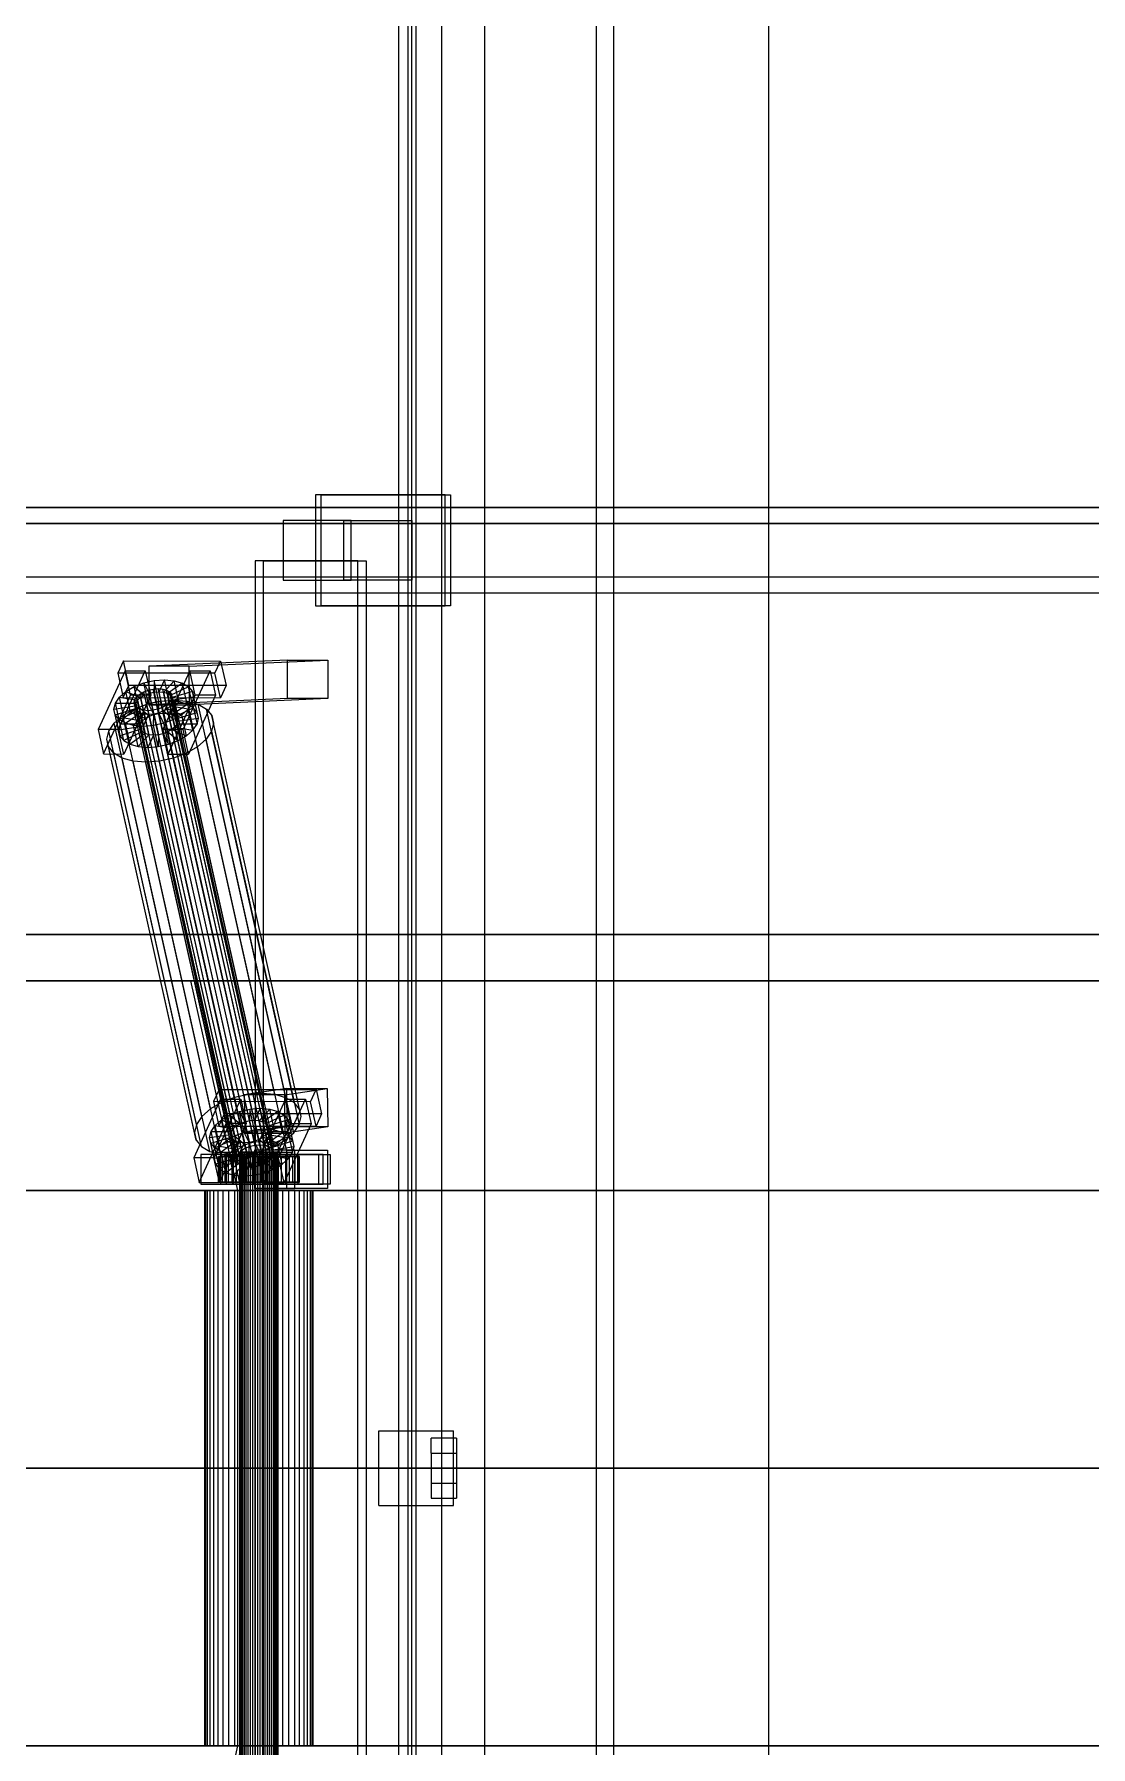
# Model space of a CAD drawing. Header units: millimetres. Extents: x -1970 to 34302, y -65268 to 6837.
# Drawn here: x 3628 to 4123, y -18130 to -17328 of the extents above; entities that cross this region are included whole.
import ezdxf

# ---------------------------------------------------------------- set-up
doc = ezdxf.new("R2010")
doc.units = ezdxf.units.MM
doc.layers.add('superior_C01', color=7, linetype='Continuous', lineweight=0)
doc.layers.add('superior_tolva', color=7, linetype='Continuous', lineweight=0)

msp = doc.modelspace()

# ---------------------------------------------------------------- linework, layer by layer
at = {"layer": 'superior_C01'}
for p, q in [((3820.751, -17544), (3760.12, -17544)), ((3760.12, -17544), (3760.12, -17596)), ((3762.682, -17544), (3760.12, -17544)), ((3762.682, -17596), (3762.682, -17544)), ((3762.682, -17544), (3823.313, -17544)), ((3820.751, -17596), (3820.751, -17544)), ((3820.751, -17544), (3823.313, -17544)), ((3823.313, -17544), (3823.313, -17596)), ((4606.765, -17550), (3469.935, -17550)), ((3482.742, -17550), (4619.572, -17550)), ((4698.015, -17550), (3561.184, -17550)), ((3577.193, -17550), (4714.024, -17550)), ((4704.689, -17557.5), (3475.008, -17557.5)), ((3477.668, -17557.5), (4707.349, -17557.5)), ((3773.304, -17556), (3744.884, -17556)), ((3744.884, -17556), (3744.884, -17584)), ((3776.866, -17556), (3744.884, -17556)), ((3773.304, -17584), (3773.304, -17556)), ((3773.304, -17556), (3805.287, -17556)), ((3776.866, -17584), (3776.866, -17556)), ((3776.866, -17556), (3805.287, -17556)), ((3805.287, -17556), (3805.287, -17584)), ((3779.955, -17575), (3731.829, -17575)), ((3731.829, -17575), (3731.829, -18425)), ((3735.671, -17575), (3731.829, -17575)), ((3735.671, -18425), (3735.671, -17575)), ((3735.671, -17575), (3783.797, -17575)), ((3779.955, -18425), (3779.955, -17575)), ((3779.955, -17575), (3783.797, -17575)), ((3783.797, -17575), (3783.797, -18425)), ((3475.008, -17582.5), (4704.689, -17582.5)), ((3477.668, -17582.5), (4707.349, -17582.5)), ((3744.884, -17584), (3773.304, -17584)), ((3744.884, -17584), (3776.866, -17584)), ((3805.287, -17584), (3773.304, -17584)), ((3805.287, -17584), (3776.866, -17584)), ((3469.935, -17590), (4606.765, -17590)), ((3482.742, -17590), (4619.572, -17590)), ((3561.184, -17590), (4698.015, -17590)), ((3577.193, -17590), (4714.024, -17590)), ((3760.12, -17596), (3820.751, -17596)), ((3760.12, -17596), (3762.682, -17596)), ((3823.313, -17596), (3762.682, -17596)), ((3823.313, -17596), (3820.751, -17596)), ((3670.172, -17621.857), (3667.542, -17627.592)), ((3672.73, -17633.325), (3670.172, -17621.857)), ((3670.172, -17621.857), (3715.645, -17621.914)), ((3746.919, -17621.488), (3682.044, -17624.356)), ((3700.991, -17624.356), (3682.044, -17624.356)), ((3682.044, -17624.356), (3682.125, -17642.354)), ((3700.991, -17624.356), (3765.866, -17621.488)), ((3701.072, -17642.354), (3700.991, -17624.356)), ((3713.016, -17627.65), (3715.645, -17621.914)), ((3715.645, -17621.914), (3718.203, -17633.382)), ((3747.001, -17639.486), (3746.919, -17621.488)), ((3746.919, -17621.488), (3765.866, -17621.488)), ((3765.866, -17621.488), (3765.948, -17639.486)), ((3670.91, -17626.449), (3658.29, -17653.98)), ((3713.016, -17627.65), (3667.542, -17627.592)), ((3667.542, -17627.592), (3670.1, -17639.061)), ((3667.764, -17653.992), (3680.384, -17626.461)), ((3673.468, -17637.917), (3670.91, -17626.449)), ((3670.91, -17626.449), (3680.384, -17626.461)), ((3675.219, -17633.91), (3679.741, -17632.183)), ((3679.741, -17632.183), (3684.581, -17631.1)), ((3679.741, -17632.183), (3682.201, -17637.157)), ((3681.933, -17642.013), (3679.741, -17632.183)), ((3680.384, -17626.461), (3682.942, -17637.929)), ((3684.581, -17631.1), (3684.493, -17636.643)), ((3684.581, -17631.1), (3689.41, -17630.735)), ((3686.774, -17640.93), (3684.581, -17631.1)), ((3689.41, -17630.735), (3686.781, -17636.47)), ((3701.226, -17626.487), (3688.606, -17654.019)), ((3693.898, -17631.112), (3688.907, -17636.649)), ((3691.603, -17640.564), (3689.41, -17630.735)), ((3689.41, -17630.735), (3693.898, -17631.112)), ((3697.741, -17632.206), (3690.727, -17637.167)), ((3696.091, -17640.942), (3693.898, -17631.112)), ((3693.898, -17631.112), (3697.741, -17632.206)), ((3699.933, -17642.036), (3697.741, -17632.206)), ((3697.741, -17632.206), (3700.675, -17633.943)), ((3698.079, -17654.031), (3710.699, -17626.499)), ((3703.784, -17637.955), (3701.226, -17626.487)), ((3701.226, -17626.487), (3710.699, -17626.499)), ((3710.699, -17626.499), (3713.257, -17637.967)), ((3715.574, -17639.118), (3713.016, -17627.65)), ((3660.848, -17665.449), (3673.468, -17637.917)), ((3666.415, -17641.61), (3668.321, -17638.79)), ((3668.321, -17638.79), (3671.324, -17636.164)), ((3668.321, -17638.79), (3676.791, -17640.286)), ((3670.514, -17648.62), (3668.321, -17638.79)), ((3670.1, -17639.061), (3672.73, -17633.325)), ((3670.1, -17639.061), (3715.574, -17639.118)), ((3682.942, -17637.929), (3670.322, -17665.461)), ((3671.324, -17636.164), (3675.219, -17633.91)), ((3671.324, -17636.164), (3678.214, -17639.042)), ((3673.517, -17645.994), (3671.324, -17636.164)), ((3718.203, -17633.382), (3672.73, -17633.325)), ((3682.942, -17637.929), (3673.468, -17637.917)), ((3675.201, -17641.32), (3675.523, -17639.983)), ((3675.219, -17633.91), (3680.059, -17637.975)), ((3677.412, -17643.74), (3675.219, -17633.91)), ((3675.523, -17639.983), (3676.426, -17638.648)), ((3723.212, -17853.782), (3675.523, -17639.983)), ((3676.791, -17640.286), (3675.888, -17641.622)), ((3676.426, -17638.648), (3677.848, -17637.404)), ((3724.115, -17852.446), (3676.426, -17638.648)), ((3678.214, -17639.042), (3676.791, -17640.286)), ((3676.791, -17640.286), (3678.984, -17650.116)), ((3677.848, -17637.404), (3679.693, -17636.336)), ((3725.537, -17851.202), (3677.848, -17637.404)), ((3680.059, -17637.975), (3678.214, -17639.042)), ((3678.214, -17639.042), (3680.406, -17648.872)), ((3679.693, -17636.336), (3681.835, -17635.518)), ((3727.382, -17850.135), (3679.693, -17636.336)), ((3682.201, -17637.157), (3680.059, -17637.975)), ((3680.059, -17637.975), (3682.251, -17647.804)), ((3681.835, -17635.518), (3684.128, -17635.005)), ((3729.524, -17849.317), (3681.835, -17635.518)), ((3747.001, -17639.486), (3682.125, -17642.354)), ((3684.493, -17636.643), (3682.201, -17637.157)), ((3682.201, -17637.157), (3684.393, -17646.986)), ((3684.128, -17635.005), (3686.415, -17634.832)), ((3731.817, -17848.804), (3684.128, -17635.005)), ((3686.781, -17636.47), (3684.493, -17636.643)), ((3684.493, -17636.643), (3686.686, -17646.473)), ((3686.415, -17634.832), (3688.541, -17635.011)), ((3734.104, -17848.631), (3686.415, -17634.832)), ((3686.781, -17636.47), (3688.973, -17646.3)), ((3688.907, -17636.649), (3686.781, -17636.47)), ((3687.561, -17640.659), (3694.016, -17640.17)), ((3688.541, -17635.011), (3690.361, -17635.529)), ((3736.231, -17848.809), (3688.541, -17635.011)), ((3688.907, -17636.649), (3691.099, -17646.479)), ((3690.727, -17637.167), (3688.907, -17636.649)), ((3690.361, -17635.529), (3691.751, -17636.352)), ((3738.051, -17849.328), (3690.361, -17635.529)), ((3690.727, -17637.167), (3692.919, -17646.997)), ((3692.117, -17637.99), (3690.727, -17637.167)), ((3691.164, -17665.487), (3703.784, -17637.955)), ((3692.575, -17640.005), (3691.672, -17641.341)), ((3691.751, -17636.352), (3692.616, -17637.422)), ((3739.44, -17850.15), (3691.751, -17636.352)), ((3700.675, -17633.943), (3692.117, -17637.99)), ((3692.117, -17637.99), (3694.309, -17647.82)), ((3692.982, -17639.061), (3692.117, -17637.99)), ((3692.897, -17638.668), (3692.575, -17640.005)), ((3692.575, -17640.005), (3740.264, -17853.804)), ((3692.616, -17637.422), (3692.897, -17638.668)), ((3740.305, -17851.221), (3692.616, -17637.422)), ((3740.586, -17852.467), (3692.897, -17638.668)), ((3692.941, -17641.643), (3693.263, -17640.307)), ((3702.5, -17636.203), (3692.982, -17639.061)), ((3692.982, -17639.061), (3695.174, -17648.891)), ((3693.263, -17640.307), (3692.982, -17639.061)), ((3703.094, -17638.834), (3693.263, -17640.307)), ((3693.263, -17640.307), (3695.455, -17650.137)), ((3694.016, -17640.17), (3700.017, -17640.674)), ((3735.127, -17824.479), (3694.016, -17640.17)), ((3713.257, -17637.967), (3700.637, -17665.499)), ((3702.867, -17643.772), (3700.675, -17633.943)), ((3700.675, -17633.943), (3702.5, -17636.203)), ((3765.948, -17639.486), (3701.072, -17642.354)), ((3703.094, -17638.834), (3702.414, -17641.655)), ((3704.693, -17646.033), (3702.5, -17636.203)), ((3702.5, -17636.203), (3703.094, -17638.834)), ((3705.286, -17648.664), (3703.094, -17638.834)), ((3713.257, -17637.967), (3703.784, -17637.955)), ((3718.203, -17633.382), (3715.574, -17639.118)), ((3765.948, -17639.486), (3747.001, -17639.486)), ((3665.735, -17644.431), (3666.415, -17641.61)), ((3665.735, -17644.431), (3675.566, -17642.958)), ((3666.328, -17647.062), (3665.735, -17644.431)), ((3667.928, -17654.261), (3665.735, -17644.431)), ((3665.823, -17650.939), (3669.838, -17647.428)), ((3666.328, -17647.062), (3675.847, -17644.204)), ((3668.154, -17649.322), (3666.328, -17647.062)), ((3668.521, -17656.892), (3666.328, -17647.062)), ((3666.415, -17641.61), (3675.888, -17641.622)), ((3668.607, -17651.44), (3666.415, -17641.61)), ((3668.154, -17649.322), (3676.712, -17645.275)), ((3669.838, -17647.428), (3675.045, -17644.416)), ((3710.949, -17831.737), (3669.838, -17647.428)), ((3673.517, -17645.994), (3670.514, -17648.62)), ((3671.088, -17651.059), (3678.102, -17646.098)), ((3677.412, -17643.74), (3673.517, -17645.994)), ((3680.406, -17648.872), (3673.517, -17645.994)), ((3674.93, -17652.153), (3679.922, -17646.616)), ((3675.045, -17644.416), (3681.09, -17642.107)), ((3716.156, -17828.725), (3675.045, -17644.416)), ((3675.482, -17642.566), (3675.201, -17641.32)), ((3722.89, -17855.119), (3675.201, -17641.32)), ((3676.347, -17643.637), (3675.482, -17642.566)), ((3723.171, -17856.365), (3675.482, -17642.566)), ((3675.888, -17641.622), (3675.566, -17642.958)), ((3675.566, -17642.958), (3675.847, -17644.204)), ((3675.566, -17642.958), (3677.759, -17652.788)), ((3675.847, -17644.204), (3676.712, -17645.275)), ((3675.847, -17644.204), (3678.04, -17654.034)), ((3675.888, -17641.622), (3678.081, -17651.452)), ((3677.737, -17644.459), (3676.347, -17643.637)), ((3724.036, -17857.435), (3676.347, -17643.637)), ((3676.712, -17645.275), (3678.102, -17646.098)), ((3676.712, -17645.275), (3678.905, -17655.105)), ((3681.933, -17642.013), (3677.412, -17643.74)), ((3682.251, -17647.804), (3677.412, -17643.74)), ((3679.557, -17644.978), (3677.737, -17644.459)), ((3725.426, -17858.258), (3677.737, -17644.459)), ((3678.102, -17646.098), (3679.922, -17646.616)), ((3678.102, -17646.098), (3680.295, -17655.927)), ((3679.419, -17652.53), (3682.048, -17646.795)), ((3681.683, -17645.156), (3679.557, -17644.978)), ((3727.246, -17858.776), (3679.557, -17644.978)), ((3679.922, -17646.616), (3682.048, -17646.795)), ((3679.922, -17646.616), (3682.115, -17656.446)), ((3680.406, -17648.872), (3682.251, -17647.804)), ((3681.09, -17642.107), (3687.561, -17640.659)), ((3722.201, -17826.416), (3681.09, -17642.107)), ((3683.97, -17644.983), (3681.683, -17645.156)), ((3729.372, -17858.955), (3681.683, -17645.156)), ((3686.774, -17640.93), (3681.933, -17642.013)), ((3684.393, -17646.986), (3681.933, -17642.013)), ((3682.048, -17646.795), (3684.336, -17646.622)), ((3682.048, -17646.795), (3684.241, -17656.624)), ((3682.125, -17642.354), (3701.072, -17642.354)), ((3682.251, -17647.804), (3684.393, -17646.986)), ((3686.263, -17644.47), (3683.97, -17644.983)), ((3731.659, -17858.782), (3683.97, -17644.983)), ((3684.248, -17652.165), (3684.336, -17646.622)), ((3684.336, -17646.622), (3686.628, -17646.108)), ((3684.336, -17646.622), (3686.528, -17656.451)), ((3684.393, -17646.986), (3686.686, -17646.473)), ((3688.405, -17643.652), (3686.263, -17644.47)), ((3733.952, -17858.269), (3686.263, -17644.47)), ((3686.628, -17646.108), (3688.77, -17645.29)), ((3689.088, -17651.082), (3686.628, -17646.108)), ((3686.628, -17646.108), (3688.821, -17655.938)), ((3686.686, -17646.473), (3686.774, -17640.93)), ((3686.686, -17646.473), (3688.973, -17646.3)), ((3691.603, -17640.564), (3686.774, -17640.93)), ((3728.672, -17824.968), (3687.561, -17640.659)), ((3690.25, -17642.585), (3688.405, -17643.652)), ((3736.094, -17857.451), (3688.405, -17643.652)), ((3688.77, -17645.29), (3690.615, -17644.223)), ((3693.61, -17649.355), (3688.77, -17645.29)), ((3688.77, -17645.29), (3690.963, -17655.12)), ((3688.973, -17646.3), (3691.603, -17640.564)), ((3688.973, -17646.3), (3691.099, -17646.479)), ((3691.672, -17641.341), (3690.25, -17642.585)), ((3737.939, -17856.383), (3690.25, -17642.585)), ((3690.615, -17644.223), (3692.038, -17642.979)), ((3697.505, -17647.101), (3690.615, -17644.223)), ((3690.615, -17644.223), (3692.808, -17654.053)), ((3691.099, -17646.479), (3696.091, -17640.942)), ((3691.099, -17646.479), (3692.919, -17646.997)), ((3696.091, -17640.942), (3691.603, -17640.564)), ((3739.361, -17855.139), (3691.672, -17641.341)), ((3692.038, -17642.979), (3692.941, -17641.643)), ((3700.508, -17644.475), (3692.038, -17642.979)), ((3692.038, -17642.979), (3694.23, -17652.809)), ((3692.919, -17646.997), (3699.933, -17642.036)), ((3692.919, -17646.997), (3694.309, -17647.82)), ((3692.941, -17641.643), (3702.414, -17641.655)), ((3695.133, -17651.473), (3692.941, -17641.643)), ((3697.505, -17647.101), (3693.61, -17649.355)), ((3694.309, -17647.82), (3702.867, -17643.772)), ((3694.309, -17647.82), (3695.174, -17648.891)), ((3695.174, -17648.891), (3704.693, -17646.033)), ((3699.933, -17642.036), (3696.091, -17640.942)), ((3700.508, -17644.475), (3697.505, -17647.101)), ((3699.698, -17656.931), (3697.505, -17647.101)), ((3702.867, -17643.772), (3699.933, -17642.036)), ((3700.017, -17640.674), (3705.153, -17642.137)), ((3741.128, -17824.984), (3700.017, -17640.674)), ((3702.414, -17641.655), (3700.508, -17644.475)), ((3702.701, -17654.305), (3700.508, -17644.475)), ((3702.414, -17641.655), (3704.607, -17651.485)), ((3704.693, -17646.033), (3702.867, -17643.772)), ((3705.286, -17648.664), (3704.693, -17646.033)), ((3705.153, -17642.137), (3709.075, -17644.459)), ((3746.264, -17826.446), (3705.153, -17642.137)), ((3709.075, -17644.459), (3711.516, -17647.481)), ((3750.187, -17828.768), (3709.075, -17644.459)), ((3711.516, -17647.481), (3712.309, -17650.998)), ((3752.627, -17831.79), (3711.516, -17647.481)), ((3667.764, -17653.992), (3658.29, -17653.98)), ((3658.29, -17653.98), (3660.848, -17665.449)), ((3662.367, -17658.48), (3663.275, -17654.709)), ((3663.275, -17654.709), (3665.823, -17650.939)), ((3704.386, -17839.018), (3663.275, -17654.709)), ((3706.935, -17835.248), (3665.823, -17650.939)), ((3670.322, -17665.461), (3667.764, -17653.992)), ((3668.607, -17651.44), (3667.928, -17654.261)), ((3677.759, -17652.788), (3667.928, -17654.261)), ((3667.928, -17654.261), (3668.521, -17656.892)), ((3671.088, -17651.059), (3668.154, -17649.322)), ((3670.347, -17659.152), (3668.154, -17649.322)), ((3678.04, -17654.034), (3668.521, -17656.892)), ((3670.514, -17648.62), (3668.607, -17651.44)), ((3678.081, -17651.452), (3668.607, -17651.44)), ((3678.905, -17655.105), (3670.347, -17659.152)), ((3678.984, -17650.116), (3670.514, -17648.62)), ((3674.93, -17652.153), (3671.088, -17651.059)), ((3673.281, -17660.889), (3671.088, -17651.059)), ((3680.295, -17655.927), (3673.281, -17660.889)), ((3679.419, -17652.53), (3674.93, -17652.153)), ((3677.123, -17661.983), (3674.93, -17652.153)), ((3682.115, -17656.446), (3677.123, -17661.983)), ((3677.759, -17652.788), (3678.081, -17651.452)), ((3678.04, -17654.034), (3677.759, -17652.788)), ((3678.905, -17655.105), (3678.04, -17654.034)), ((3678.081, -17651.452), (3678.984, -17650.116)), ((3680.295, -17655.927), (3678.905, -17655.105)), ((3678.984, -17650.116), (3680.406, -17648.872)), ((3684.248, -17652.165), (3679.419, -17652.53)), ((3681.612, -17662.36), (3679.419, -17652.53)), ((3682.115, -17656.446), (3680.295, -17655.927)), ((3684.241, -17656.624), (3682.115, -17656.446)), ((3686.528, -17656.451), (3684.241, -17656.624)), ((3689.088, -17651.082), (3684.248, -17652.165)), ((3686.44, -17661.995), (3684.248, -17652.165)), ((3686.528, -17656.451), (3686.44, -17661.995)), ((3688.821, -17655.938), (3686.528, -17656.451)), ((3698.079, -17654.031), (3688.606, -17654.019)), ((3688.606, -17654.019), (3691.164, -17665.487)), ((3690.963, -17655.12), (3688.821, -17655.938)), ((3688.821, -17655.938), (3691.281, -17660.912)), ((3693.61, -17649.355), (3689.088, -17651.082)), ((3691.281, -17660.912), (3689.088, -17651.082)), ((3692.808, -17654.053), (3690.963, -17655.12)), ((3690.963, -17655.12), (3695.803, -17659.184)), ((3694.23, -17652.809), (3692.808, -17654.053)), ((3692.808, -17654.053), (3699.698, -17656.931)), ((3695.803, -17659.184), (3693.61, -17649.355)), ((3695.133, -17651.473), (3694.23, -17652.809)), ((3694.23, -17652.809), (3702.701, -17654.305)), ((3695.455, -17650.137), (3695.133, -17651.473)), ((3704.607, -17651.485), (3695.133, -17651.473)), ((3695.174, -17648.891), (3695.455, -17650.137)), ((3695.455, -17650.137), (3705.286, -17648.664)), ((3700.637, -17665.499), (3698.079, -17654.031)), ((3699.698, -17656.931), (3702.701, -17654.305)), ((3702.701, -17654.305), (3704.607, -17651.485)), ((3704.607, -17651.485), (3705.286, -17648.664)), ((3711.401, -17654.769), (3708.852, -17658.539)), ((3712.309, -17650.998), (3711.401, -17654.769)), ((3711.401, -17654.769), (3752.512, -17839.078)), ((3753.421, -17835.307), (3712.309, -17650.998)), ((3663.16, -17661.997), (3662.367, -17658.48)), ((3703.478, -17842.789), (3662.367, -17658.48)), ((3665.601, -17665.019), (3663.16, -17661.997)), ((3704.271, -17846.306), (3663.16, -17661.997)), ((3668.521, -17656.892), (3670.347, -17659.152)), ((3670.347, -17659.152), (3673.281, -17660.889)), ((3673.281, -17660.889), (3677.123, -17661.983)), ((3677.123, -17661.983), (3681.612, -17662.36)), ((3684.241, -17656.624), (3681.612, -17662.36)), ((3681.612, -17662.36), (3686.44, -17661.995)), ((3686.44, -17661.995), (3691.281, -17660.912)), ((3691.281, -17660.912), (3695.803, -17659.184)), ((3695.803, -17659.184), (3699.698, -17656.931)), ((3704.838, -17662.05), (3699.631, -17665.062)), ((3708.852, -17658.539), (3704.838, -17662.05)), ((3745.949, -17846.359), (3704.838, -17662.05)), ((3749.964, -17842.848), (3708.852, -17658.539)), ((3660.848, -17665.449), (3670.322, -17665.461)), ((3669.523, -17667.341), (3665.601, -17665.019)), ((3706.712, -17849.328), (3665.601, -17665.019)), ((3674.659, -17668.803), (3669.523, -17667.341)), ((3710.634, -17851.65), (3669.523, -17667.341)), ((3680.66, -17669.308), (3674.659, -17668.803)), ((3715.771, -17853.113), (3674.659, -17668.803)), ((3687.115, -17668.819), (3680.66, -17669.308)), ((3721.771, -17853.617), (3680.66, -17669.308)), ((3693.586, -17667.371), (3687.115, -17668.819)), ((3728.227, -17853.128), (3687.115, -17668.819)), ((3691.164, -17665.487), (3700.637, -17665.499)), ((3699.631, -17665.062), (3693.586, -17667.371)), ((3734.697, -17851.68), (3693.586, -17667.371)), ((3740.742, -17849.371), (3699.631, -17665.062)), ((2012.494, -17750), (11002.451, -17750)), ((11004.06, -17750), (2014.103, -17750)), ((2772.691, -17771.702), (3701.638, -17771.702)), ((3703.55, -17771.702), (2774.603, -17771.702)), ((3701.638, -17771.702), (3723.564, -17870)), ((3701.638, -17771.702), (3703.55, -17771.702)), ((3701.638, -17771.702), (4630.585, -17771.702)), ((3725.476, -17870), (3703.55, -17771.702)), ((4632.496, -17771.702), (3703.55, -17771.702)), ((3714.937, -17822.549), (3712.308, -17828.285)), ((3717.495, -17834.017), (3714.937, -17822.549)), ((3714.937, -17822.549), (3760.41, -17822.606)), ((3728.672, -17824.968), (3722.201, -17826.416)), ((3746.6, -17822.189), (3726.717, -17825.057)), ((3745.664, -17825.057), (3726.717, -17825.057)), ((3726.717, -17825.057), (3726.983, -17843.038)), ((3735.127, -17824.479), (3728.672, -17824.968)), ((3741.128, -17824.984), (3735.127, -17824.479)), ((3746.264, -17826.446), (3741.128, -17824.984)), ((3745.664, -17825.057), (3765.547, -17822.189)), ((3745.93, -17843.038), (3745.664, -17825.057)), ((3746.866, -17840.17), (3746.6, -17822.189)), ((3746.6, -17822.189), (3765.547, -17822.189)), ((3757.781, -17828.342), (3760.41, -17822.606)), ((3760.41, -17822.606), (3762.968, -17834.074)), ((3765.547, -17822.189), (3765.813, -17840.17)), ((3715.676, -17827.141), (3703.056, -17854.673)), ((3710.949, -17831.737), (3706.935, -17835.248)), ((3716.156, -17828.725), (3710.949, -17831.737)), ((3757.781, -17828.342), (3712.308, -17828.285)), ((3712.308, -17828.285), (3714.866, -17839.753)), ((3712.529, -17854.685), (3725.15, -17827.153)), ((3718.234, -17838.609), (3715.676, -17827.141)), ((3715.676, -17827.141), (3725.15, -17827.153)), ((3722.201, -17826.416), (3716.156, -17828.725)), ((3719.985, -17834.603), (3724.506, -17832.875)), ((3724.506, -17832.875), (3729.347, -17831.792)), ((3724.506, -17832.875), (3726.966, -17837.849)), ((3726.699, -17842.705), (3724.506, -17832.875)), ((3725.15, -17827.153), (3727.708, -17838.621)), ((3729.347, -17831.792), (3729.259, -17837.336)), ((3729.347, -17831.792), (3734.176, -17831.427)), ((3731.539, -17841.622), (3729.347, -17831.792)), ((3734.176, -17831.427), (3731.546, -17837.163)), ((3745.991, -17827.179), (3733.371, -17854.711)), ((3738.664, -17831.804), (3733.673, -17837.341)), ((3736.368, -17841.257), (3734.176, -17831.427)), ((3734.176, -17831.427), (3738.664, -17831.804)), ((3742.506, -17832.898), (3735.493, -17837.86)), ((3740.857, -17841.634), (3738.664, -17831.804)), ((3738.664, -17831.804), (3742.506, -17832.898)), ((3744.699, -17842.728), (3742.506, -17832.898)), ((3742.506, -17832.898), (3745.44, -17834.635)), ((3742.845, -17854.723), (3755.465, -17827.191)), ((3748.549, -17838.647), (3745.991, -17827.179)), ((3745.991, -17827.179), (3755.465, -17827.191)), ((3750.187, -17828.768), (3746.264, -17826.446)), ((3752.627, -17831.79), (3750.187, -17828.768)), ((3753.421, -17835.307), (3752.627, -17831.79)), ((3755.465, -17827.191), (3758.023, -17838.659)), ((3760.339, -17839.81), (3757.781, -17828.342)), ((3704.386, -17839.018), (3703.478, -17842.789)), ((3706.935, -17835.248), (3704.386, -17839.018)), ((3705.614, -17866.141), (3718.234, -17838.609)), ((3711.18, -17842.302), (3713.087, -17839.482)), ((3713.087, -17839.482), (3716.09, -17836.856)), ((3713.087, -17839.482), (3721.557, -17840.978)), ((3715.279, -17849.312), (3713.087, -17839.482)), ((3714.866, -17839.753), (3717.495, -17834.017)), ((3714.866, -17839.753), (3760.339, -17839.81)), ((3727.708, -17838.621), (3715.087, -17866.153)), ((3716.09, -17836.856), (3719.985, -17834.603)), ((3716.09, -17836.856), (3722.979, -17839.734)), ((3718.282, -17846.686), (3716.09, -17836.856)), ((3762.968, -17834.074), (3717.495, -17834.017)), ((3727.708, -17838.621), (3718.234, -17838.609)), ((3719.985, -17834.603), (3724.824, -17838.667)), ((3722.177, -17844.433), (3719.985, -17834.603)), ((3721.557, -17840.978), (3720.654, -17842.314)), ((3722.979, -17839.734), (3721.557, -17840.978)), ((3721.557, -17840.978), (3723.75, -17850.808)), ((3724.824, -17838.667), (3722.979, -17839.734)), ((3722.979, -17839.734), (3725.172, -17849.564)), ((3726.966, -17837.849), (3724.824, -17838.667)), ((3724.824, -17838.667), (3727.017, -17848.497)), ((3729.259, -17837.336), (3726.966, -17837.849)), ((3726.966, -17837.849), (3729.159, -17847.679)), ((3746.866, -17840.17), (3726.983, -17843.038)), ((3731.546, -17837.163), (3729.259, -17837.336)), ((3729.259, -17837.336), (3731.452, -17847.165)), ((3731.546, -17837.163), (3733.739, -17846.992)), ((3733.673, -17837.341), (3731.546, -17837.163)), ((3733.673, -17837.341), (3735.865, -17847.171)), ((3735.493, -17837.86), (3733.673, -17837.341)), ((3735.493, -17837.86), (3737.685, -17847.689)), ((3736.882, -17838.682), (3735.493, -17837.86)), ((3735.929, -17866.179), (3748.549, -17838.647)), ((3745.44, -17834.635), (3736.882, -17838.682)), ((3736.882, -17838.682), (3739.075, -17848.512)), ((3737.747, -17839.753), (3736.882, -17838.682)), ((3737.706, -17842.335), (3738.028, -17840.999)), ((3747.266, -17836.895), (3737.747, -17839.753)), ((3737.747, -17839.753), (3739.94, -17849.583)), ((3738.028, -17840.999), (3737.747, -17839.753)), ((3747.86, -17839.526), (3738.028, -17840.999)), ((3738.028, -17840.999), (3740.221, -17850.829)), ((3758.023, -17838.659), (3745.403, -17866.191)), ((3747.633, -17844.465), (3745.44, -17834.635)), ((3745.44, -17834.635), (3747.266, -17836.895)), ((3765.813, -17840.17), (3745.93, -17843.038)), ((3765.813, -17840.17), (3746.866, -17840.17)), ((3747.86, -17839.526), (3747.18, -17842.347)), ((3749.459, -17846.725), (3747.266, -17836.895)), ((3747.266, -17836.895), (3747.86, -17839.526)), ((3750.052, -17849.356), (3747.86, -17839.526)), ((3758.023, -17838.659), (3748.549, -17838.647)), ((3749.964, -17842.848), (3752.512, -17839.078)), ((3752.512, -17839.078), (3753.421, -17835.307)), ((3762.968, -17834.074), (3760.339, -17839.81)), ((3703.478, -17842.789), (3704.271, -17846.306)), ((3704.271, -17846.306), (3706.712, -17849.328)), ((3710.501, -17845.123), (3711.18, -17842.302)), ((3710.501, -17845.123), (3720.332, -17843.65)), ((3711.094, -17847.754), (3710.501, -17845.123)), ((3712.693, -17854.953), (3710.501, -17845.123)), ((3711.094, -17847.754), (3720.613, -17844.897)), ((3712.92, -17850.015), (3711.094, -17847.754)), ((3713.287, -17857.584), (3711.094, -17847.754)), ((3711.18, -17842.302), (3720.654, -17842.314)), ((3713.373, -17852.132), (3711.18, -17842.302)), ((3712.92, -17850.015), (3721.478, -17845.967)), ((3718.282, -17846.686), (3715.279, -17849.312)), ((3715.854, -17851.751), (3722.868, -17846.79)), ((3722.177, -17844.433), (3718.282, -17846.686)), ((3725.172, -17849.564), (3718.282, -17846.686)), ((3719.696, -17852.845), (3724.688, -17847.308)), ((3720.654, -17842.314), (3720.332, -17843.65)), ((3720.332, -17843.65), (3720.613, -17844.897)), ((3720.332, -17843.65), (3722.525, -17853.48)), ((3720.613, -17844.897), (3721.478, -17845.967)), ((3720.613, -17844.897), (3722.806, -17854.726)), ((3720.654, -17842.314), (3722.847, -17852.144)), ((3721.478, -17845.967), (3722.868, -17846.79)), ((3721.478, -17845.967), (3723.671, -17855.797)), ((3726.699, -17842.705), (3722.177, -17844.433)), ((3727.017, -17848.497), (3722.177, -17844.433)), ((3722.868, -17846.79), (3724.688, -17847.308)), ((3722.868, -17846.79), (3725.06, -17856.62)), ((3724.185, -17853.223), (3726.814, -17847.487)), ((3724.688, -17847.308), (3726.814, -17847.487)), ((3724.688, -17847.308), (3726.88, -17857.138)), ((3725.172, -17849.564), (3727.017, -17848.497)), ((3731.539, -17841.622), (3726.699, -17842.705)), ((3729.159, -17847.679), (3726.699, -17842.705)), ((3726.814, -17847.487), (3729.101, -17847.314)), ((3726.814, -17847.487), (3729.006, -17857.317)), ((3726.983, -17843.038), (3745.93, -17843.038)), ((3727.017, -17848.497), (3729.159, -17847.679)), ((3729.014, -17852.857), (3729.101, -17847.314)), ((3729.101, -17847.314), (3731.394, -17846.801)), ((3729.101, -17847.314), (3731.294, -17857.144)), ((3729.159, -17847.679), (3731.452, -17847.165)), ((3731.817, -17848.804), (3729.524, -17849.317)), ((3731.394, -17846.801), (3733.536, -17845.983)), ((3733.854, -17851.774), (3731.394, -17846.801)), ((3731.394, -17846.801), (3733.587, -17856.631)), ((3731.452, -17847.165), (3731.539, -17841.622)), ((3731.452, -17847.165), (3733.739, -17846.992)), ((3736.368, -17841.257), (3731.539, -17841.622)), ((3734.104, -17848.631), (3731.817, -17848.804)), ((3733.536, -17845.983), (3735.381, -17844.915)), ((3738.376, -17850.047), (3733.536, -17845.983)), ((3733.536, -17845.983), (3735.728, -17855.812)), ((3733.739, -17846.992), (3736.368, -17841.257)), ((3733.739, -17846.992), (3735.865, -17847.171)), ((3736.231, -17848.809), (3734.104, -17848.631)), ((3735.381, -17844.915), (3736.803, -17843.671)), ((3742.271, -17847.793), (3735.381, -17844.915)), ((3735.381, -17844.915), (3737.574, -17854.745)), ((3735.865, -17847.171), (3740.857, -17841.634)), ((3735.865, -17847.171), (3737.685, -17847.689)), ((3738.051, -17849.328), (3736.231, -17848.809)), ((3740.857, -17841.634), (3736.368, -17841.257)), ((3736.803, -17843.671), (3737.706, -17842.335)), ((3745.274, -17845.167), (3736.803, -17843.671)), ((3736.803, -17843.671), (3738.996, -17853.501)), ((3737.685, -17847.689), (3744.699, -17842.728)), ((3737.685, -17847.689), (3739.075, -17848.512)), ((3737.706, -17842.335), (3747.18, -17842.347)), ((3739.899, -17852.165), (3737.706, -17842.335)), ((3742.271, -17847.793), (3738.376, -17850.047)), ((3739.075, -17848.512), (3747.633, -17844.465)), ((3739.075, -17848.512), (3739.94, -17849.583)), ((3739.94, -17849.583), (3749.459, -17846.725)), ((3740.742, -17849.371), (3745.949, -17846.359)), ((3744.699, -17842.728), (3740.857, -17841.634)), ((3745.274, -17845.167), (3742.271, -17847.793)), ((3744.463, -17857.623), (3742.271, -17847.793)), ((3747.633, -17844.465), (3744.699, -17842.728)), ((3747.18, -17842.347), (3745.274, -17845.167)), ((3747.466, -17854.997), (3745.274, -17845.167)), ((3745.949, -17846.359), (3749.964, -17842.848)), ((3747.18, -17842.347), (3749.373, -17852.177)), ((3749.459, -17846.725), (3747.633, -17844.465)), ((3750.052, -17849.356), (3749.459, -17846.725)), ((3712.529, -17854.685), (3703.056, -17854.673)), ((3703.056, -17854.673), (3705.614, -17866.141)), ((3715.823, -17853), (3706.349, -17853)), ((3706.349, -17853), (3706.349, -17867)), ((3721.718, -17853), (3706.349, -17853)), ((3706.712, -17849.328), (3710.634, -17851.65)), ((3710.634, -17851.65), (3715.771, -17853.113)), ((3715.087, -17866.153), (3712.529, -17854.685)), ((3713.373, -17852.132), (3712.693, -17854.953)), ((3722.525, -17853.48), (3712.693, -17854.953)), ((3712.693, -17854.953), (3713.287, -17857.584)), ((3715.854, -17851.751), (3712.92, -17850.015)), ((3715.113, -17859.844), (3712.92, -17850.015)), ((3722.806, -17854.726), (3713.287, -17857.584)), ((3715.279, -17849.312), (3713.373, -17852.132)), ((3722.847, -17852.144), (3713.373, -17852.132)), ((3714.978, -17854), (3714.647, -17854)), ((3714.647, -17854), (3724.627, -17854)), ((3714.647, -17866), (3714.647, -17854)), ((3714.647, -17854), (3715.608, -17854)), ((3716.579, -17854), (3714.978, -17854)), ((3714.978, -17854), (3724.783, -17854)), ((3714.978, -17866), (3714.978, -17854)), ((3723.671, -17855.797), (3715.113, -17859.844)), ((3723.75, -17850.808), (3715.279, -17849.312)), ((3715.608, -17854), (3725.082, -17854)), ((3715.608, -17866), (3715.608, -17854)), ((3715.608, -17854), (3717.796, -17854)), ((3715.771, -17853.113), (3721.771, -17853.617)), ((3715.823, -17867), (3715.823, -17853)), ((3715.823, -17853), (3731.191, -17853)), ((3719.696, -17852.845), (3715.854, -17851.751)), ((3718.047, -17861.581), (3715.854, -17851.751)), ((3719.34, -17854), (3716.579, -17854)), ((3716.579, -17854), (3725.541, -17854)), ((3716.579, -17866), (3716.579, -17854)), ((3717.796, -17854), (3726.118, -17854)), ((3717.796, -17866), (3717.796, -17854)), ((3717.796, -17854), (3721.061, -17854)), ((3725.06, -17856.62), (3718.047, -17861.581)), ((3763.709, -17853), (3718.235, -17853)), ((3718.235, -17853), (3718.235, -17867)), ((3721.437, -17853), (3718.235, -17853)), ((3723.073, -17854), (3719.34, -17854)), ((3719.34, -17854), (3726.849, -17854)), ((3719.34, -17866), (3719.34, -17854)), ((3724.185, -17853.223), (3719.696, -17852.845)), ((3721.889, -17862.675), (3719.696, -17852.845)), ((3721.061, -17854), (3727.665, -17854)), ((3721.061, -17866), (3721.061, -17854)), ((3721.061, -17854), (3725.182, -17854)), ((3721.437, -17867), (3721.437, -17853)), ((3721.437, -17853), (3766.91, -17853)), ((3721.718, -17867), (3721.718, -17853)), ((3721.718, -17853), (3731.191, -17853)), ((3721.771, -17853.617), (3728.227, -17853.128)), ((3726.88, -17857.138), (3721.889, -17862.675)), ((3722.525, -17853.48), (3722.847, -17852.144)), ((3722.806, -17854.726), (3722.525, -17853.48)), ((3723.671, -17855.797), (3722.806, -17854.726)), ((3722.847, -17852.144), (3723.75, -17850.808)), ((3723.212, -17853.782), (3722.89, -17855.119)), ((3722.89, -17855.119), (3723.171, -17856.365)), ((3727.525, -17854), (3723.073, -17854)), ((3723.073, -17854), (3728.618, -17854)), ((3723.073, -17866), (3723.073, -17854)), ((3723.171, -17856.365), (3724.036, -17857.435)), ((3724.115, -17852.446), (3723.212, -17853.782)), ((3725.06, -17856.62), (3723.671, -17855.797)), ((3723.75, -17850.808), (3725.172, -17849.564)), ((3725.537, -17851.202), (3724.115, -17852.446)), ((3729.014, -17852.857), (3724.185, -17853.223)), ((3726.377, -17863.052), (3724.185, -17853.223)), ((3724.783, -17852), (3724.627, -17852)), ((3724.627, -17852), (3725.082, -17852)), ((3724.627, -18148), (3724.627, -17852)), ((3724.627, -17854), (3724.783, -17854)), ((3724.627, -17854), (3724.627, -17866)), ((3725.082, -17854), (3724.627, -17854)), ((3725.541, -17852), (3724.783, -17852)), ((3724.783, -18148), (3724.783, -17852)), ((3724.783, -17854), (3725.541, -17854)), ((3724.783, -17854), (3724.783, -17866)), ((3726.88, -17857.138), (3725.06, -17856.62)), ((3725.082, -17852), (3726.118, -17852)), ((3725.082, -18148), (3725.082, -17852)), ((3725.082, -17854), (3725.082, -17866)), ((3726.118, -17854), (3725.082, -17854)), ((3725.182, -17854), (3729.617, -17854)), ((3725.182, -17866), (3725.182, -17854)), ((3725.182, -17854), (3729.876, -17854)), ((3727.382, -17850.135), (3725.537, -17851.202)), ((3726.849, -17852), (3725.541, -17852)), ((3725.541, -18148), (3725.541, -17852)), ((3725.541, -17854), (3726.849, -17854)), ((3725.541, -17854), (3725.541, -17866)), ((3726.118, -17852), (3727.665, -17852)), ((3726.118, -18148), (3726.118, -17852)), ((3726.118, -17854), (3726.118, -17866)), ((3727.665, -17854), (3726.118, -17854)), ((3728.618, -17852), (3726.849, -17852)), ((3726.849, -18148), (3726.849, -17852)), ((3726.849, -17854), (3728.618, -17854)), ((3726.849, -17854), (3726.849, -17866)), ((3729.006, -17857.317), (3726.88, -17857.138)), ((3729.524, -17849.317), (3727.382, -17850.135)), ((3732.391, -17854), (3727.525, -17854)), ((3727.525, -17854), (3730.726, -17854)), ((3727.525, -17866), (3727.525, -17854)), ((3727.665, -17852), (3729.617, -17852)), ((3727.665, -18148), (3727.665, -17852)), ((3727.665, -17854), (3727.665, -17866)), ((3729.617, -17854), (3727.665, -17854)), ((3728.227, -17853.128), (3734.697, -17851.68)), ((3730.726, -17852), (3728.618, -17852)), ((3728.618, -18148), (3728.618, -17852)), ((3728.618, -17854), (3730.726, -17854)), ((3728.618, -17854), (3728.618, -17866)), ((3731.294, -17857.144), (3729.006, -17857.317)), ((3733.854, -17851.774), (3729.014, -17852.857)), ((3731.206, -17862.687), (3729.014, -17852.857)), ((3729.617, -17852), (3731.84, -17852)), ((3729.617, -18148), (3729.617, -17852)), ((3729.617, -17854), (3729.617, -17866)), ((3731.84, -17854), (3729.617, -17854)), ((3729.876, -17854), (3731.84, -17854)), ((3729.876, -17866), (3729.876, -17854)), ((3729.876, -17854), (3734.825, -17854)), ((3733.031, -17852), (3730.726, -17852)), ((3730.726, -18148), (3730.726, -17852)), ((3730.726, -17854), (3733.031, -17854)), ((3730.726, -17854), (3730.726, -17866)), ((3731.191, -17853), (3731.191, -17867)), ((3731.294, -17857.144), (3731.206, -17862.687)), ((3733.587, -17856.631), (3731.294, -17857.144)), ((3750.446, -17851), (3731.498, -17851)), ((3731.498, -17851), (3731.498, -17869)), ((3746.739, -17851), (3731.498, -17851)), ((3731.84, -17852), (3734.185, -17852)), ((3731.84, -18148), (3731.84, -17852)), ((3731.84, -17854), (3731.84, -17866)), ((3734.185, -17854), (3731.84, -17854)), ((3737.34, -17854), (3732.391, -17854)), ((3732.391, -17854), (3733.031, -17854)), ((3732.391, -17866), (3732.391, -17854)), ((3735.376, -17852), (3733.031, -17852)), ((3733.031, -18148), (3733.031, -17852)), ((3733.031, -17854), (3735.376, -17854)), ((3733.031, -17854), (3733.031, -17866)), ((3742.845, -17854.723), (3733.371, -17854.711)), ((3733.371, -17854.711), (3735.929, -17866.179)), ((3735.728, -17855.812), (3733.587, -17856.631)), ((3733.587, -17856.631), (3736.046, -17861.604)), ((3738.376, -17850.047), (3733.854, -17851.774)), ((3736.046, -17861.604), (3733.854, -17851.774)), ((3734.185, -17852), (3736.49, -17852)), ((3734.185, -18148), (3734.185, -17852)), ((3734.825, -17854), (3734.185, -17854)), ((3734.185, -17854), (3734.185, -17866)), ((3736.49, -17854), (3734.185, -17854)), ((3734.697, -17851.68), (3740.742, -17849.371)), ((3734.825, -17866), (3734.825, -17854)), ((3734.825, -17854), (3739.691, -17854)), ((3737.599, -17852), (3735.376, -17852)), ((3735.376, -18148), (3735.376, -17852)), ((3737.34, -17854), (3735.376, -17854)), ((3735.376, -17854), (3737.599, -17854)), ((3735.376, -17854), (3735.376, -17866)), ((3737.574, -17854.745), (3735.728, -17855.812)), ((3735.728, -17855.812), (3740.568, -17859.877)), ((3736.094, -17857.451), (3737.939, -17856.383)), ((3736.49, -17852), (3738.598, -17852)), ((3736.49, -18148), (3736.49, -17852)), ((3739.691, -17854), (3736.49, -17854)), ((3736.49, -17854), (3736.49, -17866)), ((3738.598, -17854), (3736.49, -17854)), ((3746.139, -17853), (3736.665, -17853)), ((3736.665, -17853), (3736.665, -17867)), ((3752.033, -17853), (3736.665, -17853)), ((3742.034, -17854), (3737.34, -17854)), ((3737.34, -17866), (3737.34, -17854)), ((3738.996, -17853.501), (3737.574, -17854.745)), ((3737.574, -17854.745), (3744.463, -17857.623)), ((3739.551, -17852), (3737.599, -17852)), ((3737.599, -18148), (3737.599, -17852)), ((3742.034, -17854), (3737.599, -17854)), ((3737.599, -17854), (3739.551, -17854)), ((3737.599, -17854), (3737.599, -17866)), ((3737.939, -17856.383), (3739.361, -17855.139)), ((3739.44, -17850.15), (3738.051, -17849.328)), ((3740.568, -17859.877), (3738.376, -17850.047)), ((3738.598, -17852), (3740.367, -17852)), ((3738.598, -18148), (3738.598, -17852)), ((3744.143, -17854), (3738.598, -17854)), ((3738.598, -17854), (3738.598, -17866)), ((3740.367, -17854), (3738.598, -17854)), ((3739.899, -17852.165), (3738.996, -17853.501)), ((3738.996, -17853.501), (3747.466, -17854.997)), ((3739.361, -17855.139), (3740.264, -17853.804)), ((3740.305, -17851.221), (3739.44, -17850.15)), ((3741.098, -17852), (3739.551, -17852)), ((3739.551, -18148), (3739.551, -17852)), ((3746.155, -17854), (3739.551, -17854)), ((3739.551, -17854), (3741.098, -17854)), ((3739.551, -17854), (3739.551, -17866)), ((3739.691, -17866), (3739.691, -17854)), ((3739.691, -17854), (3744.143, -17854)), ((3740.221, -17850.829), (3739.899, -17852.165)), ((3749.373, -17852.177), (3739.899, -17852.165)), ((3739.94, -17849.583), (3740.221, -17850.829)), ((3740.221, -17850.829), (3750.052, -17849.356)), ((3740.264, -17853.804), (3740.586, -17852.467)), ((3740.586, -17852.467), (3740.305, -17851.221)), ((3740.367, -17852), (3741.675, -17852)), ((3740.367, -18148), (3740.367, -17852)), ((3747.876, -17854), (3740.367, -17854)), ((3740.367, -17854), (3740.367, -17866)), ((3741.675, -17854), (3740.367, -17854)), ((3742.134, -17852), (3741.098, -17852)), ((3741.098, -18148), (3741.098, -17852)), ((3749.42, -17854), (3741.098, -17854)), ((3741.098, -17854), (3742.134, -17854)), ((3741.098, -17854), (3741.098, -17866)), ((3741.675, -17852), (3742.433, -17852)), ((3741.675, -18148), (3741.675, -17852)), ((3750.637, -17854), (3741.675, -17854)), ((3741.675, -17854), (3741.675, -17866)), ((3742.433, -17854), (3741.675, -17854)), ((3746.155, -17854), (3742.034, -17854)), ((3742.034, -17866), (3742.034, -17854)), ((3742.59, -17852), (3742.134, -17852)), ((3742.134, -17852), (3742.134, -18148)), ((3742.134, -17854), (3751.608, -17854)), ((3742.134, -17866), (3742.134, -17854)), ((3742.134, -17854), (3742.59, -17854)), ((3742.433, -17852), (3742.59, -17852)), ((3742.433, -18148), (3742.433, -17852)), ((3752.238, -17854), (3742.433, -17854)), ((3742.433, -17854), (3742.433, -17866)), ((3742.59, -17854), (3742.433, -17854)), ((3742.59, -18148), (3742.59, -17852)), ((3752.569, -17854), (3742.59, -17854)), ((3742.59, -17854), (3742.59, -17866)), ((3745.403, -17866.191), (3742.845, -17854.723)), ((3744.143, -17866), (3744.143, -17854)), ((3744.143, -17854), (3747.876, -17854)), ((3744.463, -17857.623), (3747.466, -17854.997)), ((3746.139, -17867), (3746.139, -17853)), ((3746.139, -17853), (3761.507, -17853)), ((3749.42, -17854), (3746.155, -17854)), ((3746.155, -17866), (3746.155, -17854)), ((3746.739, -17869), (3746.739, -17851)), ((3746.739, -17851), (3765.686, -17851)), ((3747.466, -17854.997), (3749.373, -17852.177)), ((3747.876, -17866), (3747.876, -17854)), ((3747.876, -17854), (3750.637, -17854)), ((3749.373, -17852.177), (3750.052, -17849.356)), ((3751.608, -17854), (3749.42, -17854)), ((3749.42, -17866), (3749.42, -17854)), ((3750.446, -17869), (3750.446, -17851)), ((3750.446, -17851), (3765.686, -17851)), ((3750.637, -17866), (3750.637, -17854)), ((3750.637, -17854), (3752.238, -17854)), ((3751.608, -17854), (3751.608, -17866)), ((3752.569, -17854), (3751.608, -17854)), ((3752.033, -17867), (3752.033, -17853)), ((3752.033, -17853), (3761.507, -17853)), ((3752.238, -17866), (3752.238, -17854)), ((3752.238, -17854), (3752.569, -17854)), ((3752.569, -17866), (3752.569, -17854)), ((3761.507, -17853), (3761.507, -17867)), ((3763.709, -17867), (3763.709, -17853)), ((3763.709, -17853), (3766.91, -17853)), ((3765.686, -17851), (3765.686, -17869)), ((3766.91, -17853), (3766.91, -17867)), ((3713.287, -17857.584), (3715.113, -17859.844)), ((3715.113, -17859.844), (3718.047, -17861.581)), ((3718.047, -17861.581), (3721.889, -17862.675)), ((3721.889, -17862.675), (3726.377, -17863.052)), ((3724.036, -17857.435), (3725.426, -17858.258)), ((3725.426, -17858.258), (3727.246, -17858.776)), ((3729.006, -17857.317), (3726.377, -17863.052)), ((3726.377, -17863.052), (3731.206, -17862.687)), ((3727.246, -17858.776), (3729.372, -17858.955)), ((3729.372, -17858.955), (3731.659, -17858.782)), ((3731.206, -17862.687), (3736.046, -17861.604)), ((3731.659, -17858.782), (3733.952, -17858.269)), ((3733.952, -17858.269), (3736.094, -17857.451)), ((3736.046, -17861.604), (3740.568, -17859.877)), ((3740.568, -17859.877), (3744.463, -17857.623)), ((2794.617, -17870), (3723.564, -17870)), ((3725.476, -17870), (2796.529, -17870)), ((3705.614, -17866.141), (3715.087, -17866.153)), ((3706.349, -17867), (3715.823, -17867)), ((3706.349, -17867), (3721.718, -17867)), ((3708.703, -17870), (3708.26, -17870)), ((3708.26, -17870), (3709.545, -17870)), ((3708.26, -18130), (3708.26, -17870)), ((3710.842, -17870), (3708.703, -17870)), ((3708.703, -18130), (3708.703, -17870)), ((3709.545, -17870), (3712.47, -17870)), ((3709.545, -18130), (3709.545, -17870)), ((3714.534, -17870), (3710.842, -17870)), ((3710.842, -18130), (3710.842, -17870)), ((3712.47, -17870), (3716.835, -17870)), ((3712.47, -18130), (3712.47, -17870)), ((3719.525, -17870), (3714.534, -17870)), ((3714.534, -18130), (3714.534, -17870)), ((3724.627, -17866), (3714.647, -17866)), ((3714.647, -17866), (3714.978, -17866)), ((3715.608, -17866), (3714.647, -17866)), ((3724.783, -17866), (3714.978, -17866)), ((3714.978, -17866), (3716.579, -17866)), ((3725.082, -17866), (3715.608, -17866)), ((3717.796, -17866), (3715.608, -17866)), ((3731.191, -17867), (3715.823, -17867)), ((3725.541, -17866), (3716.579, -17866)), ((3716.579, -17866), (3719.34, -17866)), ((3716.835, -17870), (3722.343, -17870)), ((3716.835, -18130), (3716.835, -17870)), ((3726.118, -17866), (3717.796, -17866)), ((3721.061, -17866), (3717.796, -17866)), ((3718.235, -17867), (3763.709, -17867)), ((3718.235, -17867), (3721.437, -17867)), ((3726.849, -17866), (3719.34, -17866)), ((3719.34, -17866), (3723.073, -17866)), ((3725.476, -17870), (3719.525, -17870)), ((3719.525, -18130), (3719.525, -17870)), ((3727.665, -17866), (3721.061, -17866)), ((3725.182, -17866), (3721.061, -17866)), ((3766.91, -17867), (3721.437, -17867)), ((3731.191, -17867), (3721.718, -17867)), ((3722.343, -17870), (3728.619, -17870)), ((3722.343, -18130), (3722.343, -17870)), ((3728.618, -17866), (3723.073, -17866)), ((3723.073, -17866), (3727.525, -17866)), ((3723.564, -17870), (3723.564, -18000)), ((3723.564, -17870), (4652.511, -17870)), ((3724.783, -17866), (3724.627, -17866)), ((3724.627, -17866), (3725.082, -17866)), ((3725.541, -17866), (3724.783, -17866)), ((3725.082, -17866), (3726.118, -17866)), ((3729.617, -17866), (3725.182, -17866)), ((3729.876, -17866), (3725.182, -17866)), ((3725.476, -18000), (3725.476, -17870)), ((4654.422, -17870), (3725.476, -17870)), ((3731.981, -17870), (3725.476, -17870)), ((3725.476, -18130), (3725.476, -17870)), ((3726.849, -17866), (3725.541, -17866)), ((3726.118, -17866), (3727.665, -17866)), ((3728.618, -17866), (3726.849, -17866)), ((3730.726, -17866), (3727.525, -17866)), ((3727.525, -17866), (3732.391, -17866)), ((3727.665, -17866), (3729.617, -17866)), ((3730.726, -17866), (3728.618, -17866)), ((3728.619, -17870), (3735.235, -17870)), ((3728.619, -18130), (3728.619, -17870)), ((3729.617, -17866), (3731.84, -17866)), ((3731.84, -17866), (3729.876, -17866)), ((3734.825, -17866), (3729.876, -17866)), ((3733.031, -17866), (3730.726, -17866)), ((3731.498, -17869), (3750.446, -17869)), ((3746.739, -17869), (3731.498, -17869)), ((3731.84, -17866), (3734.185, -17866)), ((3738.597, -17870), (3731.981, -17870)), ((3731.981, -18130), (3731.981, -17870)), ((3733.031, -17866), (3732.391, -17866)), ((3732.391, -17866), (3737.34, -17866)), ((3735.376, -17866), (3733.031, -17866)), ((3734.185, -17866), (3734.825, -17866)), ((3734.185, -17866), (3736.49, -17866)), ((3739.691, -17866), (3734.825, -17866)), ((3735.235, -17870), (3741.74, -17870)), ((3735.235, -18130), (3735.235, -17870)), ((3737.599, -17866), (3735.376, -17866)), ((3735.376, -17866), (3737.34, -17866)), ((3735.929, -17866.179), (3745.403, -17866.191)), ((3736.49, -17866), (3739.691, -17866)), ((3736.49, -17866), (3738.598, -17866)), ((3736.665, -17867), (3746.139, -17867)), ((3736.665, -17867), (3752.033, -17867)), ((3737.34, -17866), (3742.034, -17866)), ((3739.551, -17866), (3737.599, -17866)), ((3737.599, -17866), (3742.034, -17866)), ((3744.873, -17870), (3738.597, -17870)), ((3738.597, -18130), (3738.597, -17870)), ((3738.598, -17866), (3744.143, -17866)), ((3738.598, -17866), (3740.367, -17866)), ((3741.098, -17866), (3739.551, -17866)), ((3739.551, -17866), (3746.155, -17866)), ((3744.143, -17866), (3739.691, -17866)), ((3740.367, -17866), (3747.876, -17866)), ((3740.367, -17866), (3741.675, -17866)), ((3742.134, -17866), (3741.098, -17866)), ((3741.098, -17866), (3749.42, -17866)), ((3741.675, -17866), (3750.637, -17866)), ((3741.675, -17866), (3742.433, -17866)), ((3741.74, -17870), (3747.691, -17870)), ((3741.74, -18130), (3741.74, -17870)), ((3742.034, -17866), (3746.155, -17866)), ((3751.608, -17866), (3742.134, -17866)), ((3742.59, -17866), (3742.134, -17866)), ((3742.433, -17866), (3752.238, -17866)), ((3742.433, -17866), (3742.59, -17866)), ((3742.59, -17866), (3752.569, -17866)), ((3747.876, -17866), (3744.143, -17866)), ((3750.381, -17870), (3744.873, -17870)), ((3744.873, -18130), (3744.873, -17870)), ((3761.507, -17867), (3746.139, -17867)), ((3746.155, -17866), (3749.42, -17866)), ((3765.686, -17869), (3746.739, -17869)), ((3747.691, -17870), (3752.682, -17870)), ((3747.691, -18130), (3747.691, -17870)), ((3750.637, -17866), (3747.876, -17866)), ((3749.42, -17866), (3751.608, -17866)), ((3754.746, -17870), (3750.381, -17870)), ((3750.381, -18130), (3750.381, -17870)), ((3765.686, -17869), (3750.446, -17869)), ((3752.238, -17866), (3750.637, -17866)), ((3751.608, -17866), (3752.569, -17866)), ((3761.507, -17867), (3752.033, -17867)), ((3752.569, -17866), (3752.238, -17866)), ((3752.682, -17870), (3756.374, -17870)), ((3752.682, -18130), (3752.682, -17870)), ((3757.671, -17870), (3754.746, -17870)), ((3754.746, -18130), (3754.746, -17870)), ((3756.374, -17870), (3758.513, -17870)), ((3756.374, -18130), (3756.374, -17870)), ((3758.956, -17870), (3757.671, -17870)), ((3757.671, -17870), (3757.671, -18130)), ((3758.513, -17870), (3758.956, -17870)), ((3758.513, -18130), (3758.513, -17870)), ((3758.956, -18130), (3758.956, -17870)), ((3766.91, -17867), (3763.709, -17867)), ((2794.617, -18000), (3723.564, -18000)), ((3725.476, -18000), (2796.529, -18000)), ((3723.564, -18000), (3723.564, -18130)), ((3723.564, -18000), (4652.511, -18000)), ((3725.476, -18130), (3725.476, -18000)), ((4654.422, -18000), (3725.476, -18000)), ((2794.617, -18130), (3723.564, -18130)), ((3725.476, -18130), (2796.529, -18130)), ((3723.564, -18130), (3701.638, -18228.298)), ((3703.55, -18228.298), (3725.476, -18130)), ((3709.545, -18130), (3708.26, -18130)), ((3708.26, -18130), (3708.703, -18130)), ((3708.703, -18130), (3710.842, -18130)), ((3712.47, -18130), (3709.545, -18130)), ((3710.842, -18130), (3714.534, -18130)), ((3716.835, -18130), (3712.47, -18130)), ((3714.534, -18130), (3719.525, -18130)), ((3722.343, -18130), (3716.835, -18130)), ((3719.525, -18130), (3725.476, -18130)), ((3728.619, -18130), (3722.343, -18130)), ((3723.564, -18130), (4652.511, -18130)), ((4654.422, -18130), (3725.476, -18130)), ((3725.476, -18130), (3731.981, -18130)), ((3735.235, -18130), (3728.619, -18130)), ((3731.981, -18130), (3738.597, -18130)), ((3741.74, -18130), (3735.235, -18130)), ((3738.597, -18130), (3744.873, -18130)), ((3747.691, -18130), (3741.74, -18130)), ((3744.873, -18130), (3750.381, -18130)), ((3752.682, -18130), (3747.691, -18130)), ((3750.381, -18130), (3754.746, -18130)), ((3756.374, -18130), (3752.682, -18130)), ((3754.746, -18130), (3757.671, -18130)), ((3758.513, -18130), (3756.374, -18130)), ((3757.671, -18130), (3758.956, -18130)), ((3758.956, -18130), (3758.513, -18130))]:
    msp.add_line(p, q, dxfattribs=at)
at = {"layer": 'superior_tolva'}
for p, q in [((3819.2, -19821.5), (3819.2, -16178.5)), ((3891.7, -19821.5), (3891.7, -16178.5)), ((3899.7, -16178.5), (3899.7, -19821.5)), ((3972.2, -16178.5), (3972.2, -19821.5)), ((3799.2, -19725), (3799.2, -16275)), ((3803.335, -16275), (3803.335, -19725)), ((3805.2, -19725), (3805.2, -16275)), ((3807.2, -19725), (3807.2, -16275)), ((3839.2, -16275), (3839.2, -19725)), ((3789.7, -17982.5), (3824.7, -17982.5)), ((3789.7, -18017.5), (3789.7, -17982.5)), ((3824.7, -18017.5), (3824.7, -17982.5)), ((3814.2, -17993), (3814.2, -17986)), ((3826.2, -17986), (3814.2, -17986)), ((3814.2, -17993), (3814.2, -18007)), ((3814.2, -17993), (3826.2, -17993)), ((3826.2, -17986), (3826.2, -17993)), ((3826.2, -17993), (3826.2, -18007)), ((3814.2, -18007), (3814.2, -18014)), ((3814.2, -18007), (3826.2, -18007)), ((3826.2, -18007), (3826.2, -18014)), ((3789.7, -18017.5), (3824.7, -18017.5)), ((3814.2, -18014), (3826.2, -18014))]:
    msp.add_line(p, q, dxfattribs=at)

doc.saveas('drawing.dxf')
